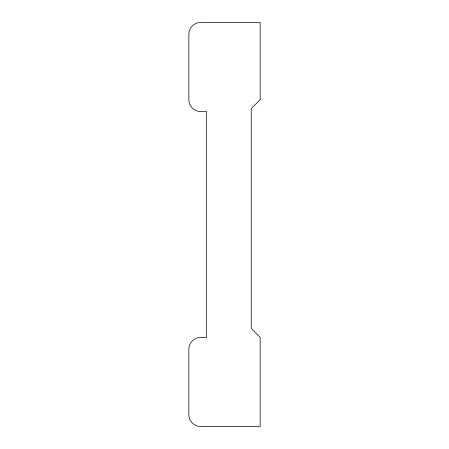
<?xml version="1.0" encoding="UTF-8"?>
<svg xmlns="http://www.w3.org/2000/svg" width="449" height="449" viewBox="0 0 449 449"><rect width="100%" height="100%" fill="white"/><g stroke="black" fill="none" stroke-linecap="round" stroke-linejoin="round"><path stroke-width="0.67" d="M260.156 99.706L251.244 108.619L251.244 328.494L260.156 337.412L260.156 426.55L200.731 426.55A11.887 11.887 0 0 1 188.844 414.663L188.844 349.294A11.887 11.887 0 0 1 200.731 337.412L206.675 337.412L206.675 111.588L200.731 111.588A11.887 11.887 0 0 1 188.844 99.706L188.844 34.337A11.887 11.887 0 0 1 200.731 22.45L260.156 22.45L260.156 99.706"/></g></svg>
